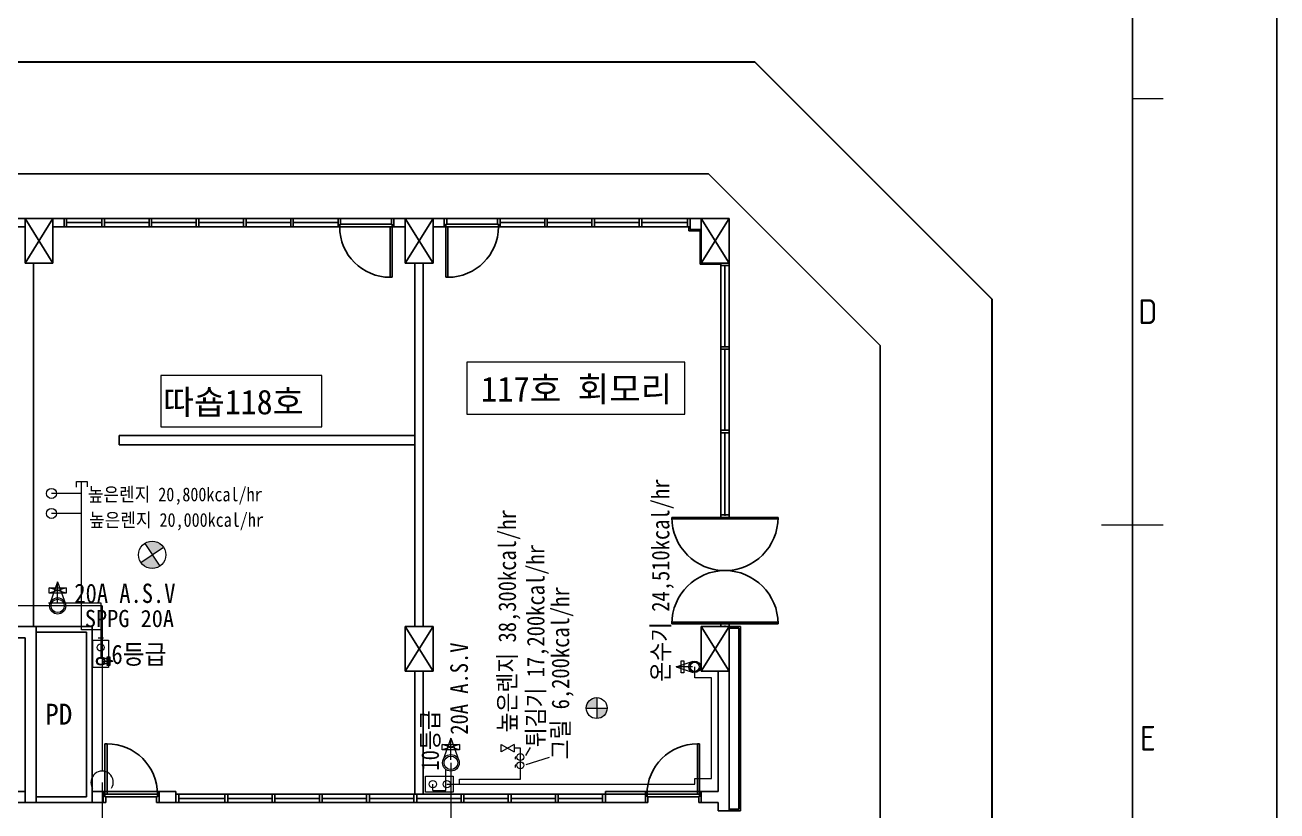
# Model space of a CAD drawing. Header units: millimetres. Extents: x 16332047 to 33387680, y -14835522 to -7015081.
# Drawn here: x 16651287 to 16671448, y -7660563 to -7647909 of the extents above; entities that cross this region are included whole.
import ezdxf
from ezdxf.enums import TextEntityAlignment as Align

# ---------------------------------------------------------------- set-up
doc = ezdxf.new("R2010")
doc.units = ezdxf.units.MM
doc.header["$LTSCALE"] = 300
doc.header["$MEASUREMENT"] = 0
for name, color, linetype in [('8', 8, 'CONTINUOUS'), ('A-HAT', 5, 'CONTINUOUS'), ('건물', 8, 'CONTINUOUS')]:
    doc.layers.add(name, color=color, linetype=linetype)
doc.layers.add('FRAME050', color=3, linetype='CONTINUOUS', lineweight=13)
doc.layers.add('기존관', color=7, linetype='CONTINUOUS', lineweight=9)
doc.styles.add('ISOCP', font='isocp.shx', dxfattribs={"width": 1.1, "oblique": 30, "bigfont": 'whgtxt.shx'})
doc.styles.add('돋움체', font='')
doc.styles.get('돋움체').set_extended_font_data('DotumChe')

msp = doc.modelspace()

# ---------------------------------------------------------------- hatches: boundary and pattern name
at = {"layer": 'A-HAT', "lineweight": 20}
h = msp.add_hatch(color=0, dxfattribs=at)
h.dxf.hatch_style = 1
h.paths.add_polyline_path([(16653215, -7656255), (16653337, -7656440), (16653518, -7656318, 0.410323)])
h.paths.add_polyline_path([(16653337, -7656440), (16653152, -7656564, 0.412784), (16653457, -7656623)])
at = {"layer": '기존관'}
h = msp.add_hatch(color=256, dxfattribs=at)
h.dxf.hatch_style = 1
h.paths.add_polyline_path([(16660493, -7658738, 0.414214), (16660325, -7658906), (16660493, -7658906)])
h.paths.add_polyline_path([(16660660, -7658906), (16660493, -7658906), (16660493, -7659074, 0.414214)])

# ---------------------------------------------------------------- linework, layer by layer
at = {"layer": '8'}
msp.add_lwpolyline([(16587448, -7685758), (16671448, -7685758), (16671448, -7626358), (16587448, -7626358)], close=True, dxfattribs=at)
at = {"layer": 'A-HAT', "color": 1}
msp.add_line((16669121, -7683431), (16669121, -7628484), dxfattribs=at)
at = {"layer": 'A-HAT', "color": 0, "lineweight": 20}
for p, q in [((16656069, -7653553), (16653472, -7653553)), ((16653472, -7653553), (16653472, -7654376)), ((16656069, -7654376), (16656069, -7653553)), ((16653472, -7654376), (16656069, -7654376)), ((16652117, -7655348), (16652117, -7655256)), ((16652117, -7655256), (16652285, -7655256)), ((16652198, -7657645), (16652198, -7655256)), ((16652285, -7655256), (16652285, -7655342)), ((16652198, -7655450), (16651714, -7655450)), ((16652198, -7655772), (16651714, -7655772)), ((16653152, -7656564), (16653518, -7656318)), ((16653215, -7656255), (16653457, -7656623)), ((16651812, -7656873), (16651686, -7657227)), ((16651812, -7657214), (16651812, -7656873)), ((16651812, -7656873), (16651939, -7657227)), ((16651948, -7657055), (16651676, -7656971)), ((16651948, -7656971), (16651676, -7657055)), ((16652528, -7657261), (16650731, -7657261)), ((16651667, -7657214), (16652505, -7657214)), ((16652505, -7657214), (16652505, -7658112)), ((16652528, -7657261), (16652528, -7659922)), ((16652505, -7657645), (16652198, -7657645)), ((16652551, -7657783, 0), (16652465, -7657783, 0)), ((16652699, -7658151, 0), (16652522, -7658088, 0)), ((16652608, -7658219, 0), (16652650, -7658083, 0)), ((16652650, -7658219, 0), (16652608, -7658083, 0)), ((16652699, -7658151, 0), (16652522, -7658215, 0)), ((16652528, -7658151, 0), (16652699, -7658151, 0))]:
    msp.add_line(p, q, dxfattribs=at)
at = {"layer": 'A-HAT', "color": 0, "lineweight": 20, "elevation": 0}
for points in [[(16651676, -7656971), (16651948, -7656971), (16651948, -7657055), (16651676, -7657055)], [(16652632, -7657812), (16652632, -7658252), (16652378, -7658252), (16652378, -7657812)], [(16652650, -7658083), (16652650, -7658219), (16652608, -7658219), (16652608, -7658083)]]:
    msp.add_lwpolyline(points, close=True, dxfattribs=at)
at = {"layer": 'A-HAT', "color": 0, "lineweight": 20}
for centre, radius in [((16651714, -7655450), 81.7), ((16651714, -7655772), 81.7), ((16653335, -7656440), 220), ((16651812, -7657261), 131), ((16651812, -7657261), 107), ((16652505, -7657930, 0), 56.5), ((16652505, -7658151, 0), 65.5), ((16652505, -7658151, 0), 56.5), ((16652505, -7658151, 0), 53.7)]:
    msp.add_circle(centre, radius, dxfattribs=at)
at = {"layer": 'FRAME050'}
for p, q in [((16669121, -7649089), (16669617, -7649089)), ((16668625, -7655958), (16669617, -7655958))]:
    msp.add_line(p, q, dxfattribs=at)
at = {"layer": '건물'}
for p, q in [((16602277, -7648503), (16663041, -7648505)), ((16663041, -7648503), (16602277, -7648503)), ((16666859, -7652321), (16663041, -7648503)), ((16663041, -7648505), (16666860, -7652324)), ((16662295, -7650303), (16603023, -7650303)), ((16665059, -7653067), (16662295, -7650303)), ((16651287, -7651023), (16644312, -7651023)), ((16651287, -7651023), (16651737, -7651743)), ((16651287, -7651743), (16651737, -7651023)), ((16651287, -7651743), (16651287, -7651023)), ((16651287, -7651023), (16651737, -7651023)), ((16657407, -7651023), (16651737, -7651023)), ((16651737, -7651023), (16651737, -7651743)), ((16651917, -7651023), (16651957, -7651023)), ((16651917, -7651158), (16651917, -7651023)), ((16651957, -7651023), (16651957, -7651158)), ((16652524, -7651023), (16652565, -7651023)), ((16652524, -7651158), (16652524, -7651023)), ((16652565, -7651023), (16652565, -7651158)), ((16653285, -7651023), (16653325, -7651023)), ((16653285, -7651158), (16653285, -7651023)), ((16653325, -7651023), (16653325, -7651158)), ((16654045, -7651023), (16654086, -7651023)), ((16654045, -7651158), (16654045, -7651023)), ((16654086, -7651023), (16654086, -7651158)), ((16654806, -7651023), (16654846, -7651023)), ((16654806, -7651158), (16654806, -7651023)), ((16654846, -7651023), (16654846, -7651158)), ((16655566, -7651023), (16655607, -7651023)), ((16655566, -7651158), (16655566, -7651023)), ((16655607, -7651023), (16655607, -7651158)), ((16656367, -7651023), (16656327, -7651023)), ((16656327, -7651023), (16656327, -7651140)), ((16656367, -7651063), (16656367, -7651023)), ((16656367, -7651117), (16656367, -7651063)), ((16656367, -7651063), (16656367, -7651063)), ((16657186, -7651063), (16657186, -7651023)), ((16657186, -7651023), (16657227, -7651023)), ((16657186, -7651117), (16657186, -7651063)), ((16657186, -7651063), (16657186, -7651063)), ((16657227, -7651023), (16657227, -7651140)), ((16657407, -7651023), (16657857, -7651743)), ((16657407, -7651743), (16657857, -7651023)), ((16657407, -7651743), (16657407, -7651023)), ((16657407, -7651023), (16657857, -7651023)), ((16661997, -7651023), (16657857, -7651023)), ((16657857, -7651023), (16657857, -7651743)), ((16658077, -7651023), (16658037, -7651023)), ((16658037, -7651023), (16658037, -7651140)), ((16658077, -7651063), (16658077, -7651023)), ((16658077, -7651117), (16658077, -7651063)), ((16658077, -7651063), (16658077, -7651063)), ((16658896, -7651063), (16658896, -7651023)), ((16658896, -7651023), (16658937, -7651023)), ((16658896, -7651117), (16658896, -7651063)), ((16658896, -7651063), (16658896, -7651063)), ((16658937, -7651023), (16658937, -7651140)), ((16659657, -7651023), (16659697, -7651023)), ((16659657, -7651158), (16659657, -7651023)), ((16659697, -7651023), (16659697, -7651158)), ((16660417, -7651023), (16660458, -7651023)), ((16660417, -7651158), (16660417, -7651023)), ((16660458, -7651023), (16660458, -7651158)), ((16661178, -7651023), (16661218, -7651023)), ((16661178, -7651158), (16661178, -7651023)), ((16661218, -7651023), (16661218, -7651158)), ((16661956, -7651158), (16661956, -7651023)), ((16661956, -7651023), (16661997, -7651023)), ((16661956, -7651158), (16661956, -7651023)), ((16661956, -7651023), (16661997, -7651023)), ((16661997, -7651023), (16661997, -7651158)), ((16662177, -7651023), (16661997, -7651023)), ((16661997, -7651023), (16661997, -7651203)), ((16661997, -7651023), (16661997, -7651158)), ((16662177, -7651203), (16662177, -7651023)), ((16662177, -7651023), (16662627, -7651743)), ((16662177, -7651743), (16662627, -7651023)), ((16662177, -7651743), (16662177, -7651023)), ((16662177, -7651023), (16662627, -7651023)), ((16662627, -7651023), (16662627, -7651743)), ((16651287, -7651158), (16644312, -7651158)), ((16657227, -7651158), (16651737, -7651158)), ((16651957, -7651158), (16651917, -7651158)), ((16652524, -7651090), (16651957, -7651090)), ((16652565, -7651158), (16652524, -7651158)), ((16653285, -7651090), (16652565, -7651090)), ((16653325, -7651158), (16653285, -7651158)), ((16654045, -7651090), (16653325, -7651090)), ((16654086, -7651158), (16654045, -7651158)), ((16654806, -7651090), (16654086, -7651090)), ((16654846, -7651158), (16654806, -7651158)), ((16655566, -7651090), (16654846, -7651090)), ((16655607, -7651158), (16655566, -7651158)), ((16655607, -7651090), (16656327, -7651090)), ((16656327, -7651140), (16656327, -7651158)), ((16656327, -7651158), (16656354, -7651158)), ((16656354, -7651158), (16656354, -7651117)), ((16656354, -7651117), (16656367, -7651117)), ((16656354, -7651158), (16657200, -7651158)), ((16656354, -7651158), (16656354, -7651158)), ((16657186, -7651117), (16656367, -7651117)), ((16657200, -7651158), (16657166, -7651158)), ((16657166, -7651158), (16657166, -7651970)), ((16657200, -7651117), (16657186, -7651117)), ((16657200, -7651158), (16657200, -7651117)), ((16657200, -7651970), (16657200, -7651158)), ((16657407, -7651158), (16657200, -7651158)), ((16657227, -7651140), (16657227, -7651158)), ((16657857, -7651158), (16658064, -7651158)), ((16658037, -7651140), (16658037, -7651158)), ((16661997, -7651158), (16658037, -7651158)), ((16658064, -7651158), (16658064, -7651117)), ((16658064, -7651117), (16658077, -7651117)), ((16658910, -7651158), (16658064, -7651158)), ((16658064, -7651158), (16658098, -7651158)), ((16658064, -7651970), (16658064, -7651158)), ((16658077, -7651117), (16658896, -7651117)), ((16658098, -7651158), (16658098, -7651970)), ((16658910, -7651117), (16658896, -7651117)), ((16658910, -7651158), (16658910, -7651117)), ((16658910, -7651158), (16658910, -7651158)), ((16658937, -7651158), (16658910, -7651158)), ((16659657, -7651090), (16658937, -7651090)), ((16658937, -7651140), (16658937, -7651158)), ((16659697, -7651158), (16659657, -7651158)), ((16660417, -7651090), (16659697, -7651090)), ((16660458, -7651158), (16660417, -7651158)), ((16661178, -7651090), (16660458, -7651090)), ((16661218, -7651158), (16661178, -7651158)), ((16661956, -7651090), (16661218, -7651090)), ((16661997, -7651158), (16661956, -7651158)), ((16661997, -7651158), (16661956, -7651158)), ((16661979, -7651158), (16661979, -7651221)), ((16661979, -7651221), (16662159, -7651221)), ((16661997, -7651113), (16661997, -7651203)), ((16661997, -7651203), (16662177, -7651203)), ((16661997, -7651203), (16662177, -7651203)), ((16662159, -7651221), (16662159, -7651761)), ((16662177, -7651203), (16662177, -7651743)), ((16651737, -7651743), (16651287, -7651743)), ((16651422, -7651743), (16651422, -7657593)), ((16657857, -7651743), (16657407, -7651743)), ((16657564, -7657593), (16657564, -7651743)), ((16657699, -7657593), (16657699, -7651743)), ((16662159, -7651761), (16662492, -7651761)), ((16662177, -7651743), (16662492, -7651743)), ((16662627, -7651743), (16662177, -7651743)), ((16662492, -7651743), (16662627, -7651743)), ((16662492, -7651783), (16662492, -7651743)), ((16662492, -7651743), (16662492, -7655793)), ((16662627, -7651783), (16662492, -7651783)), ((16662559, -7651783), (16662559, -7653088)), ((16662627, -7651743), (16662627, -7651783)), ((16662627, -7651743), (16662627, -7655793)), ((16657166, -7651970), (16657200, -7651970)), ((16658098, -7651970), (16658064, -7651970)), ((16666859, -7671684), (16666859, -7652321)), ((16666860, -7652324), (16666859, -7671684)), ((16662492, -7653088), (16662627, -7653088)), ((16662492, -7653129), (16662492, -7653088)), ((16662627, -7653088), (16662627, -7653129)), ((16665059, -7670939), (16665059, -7653067)), ((16662627, -7653129), (16662492, -7653129)), ((16662559, -7653129), (16662559, -7654434)), ((16652804, -7654515), (16657564, -7654515)), ((16652804, -7654515), (16652804, -7654668)), ((16662492, -7654434), (16662627, -7654434)), ((16662492, -7654474), (16662492, -7654434)), ((16662627, -7654474), (16662492, -7654474)), ((16662559, -7654474), (16662559, -7655798)), ((16662627, -7654434), (16662627, -7654474)), ((16657564, -7654668), (16652804, -7654668)), ((16662559, -7655838), (16661704, -7655838)), ((16661704, -7655838), (16661704, -7655860)), ((16661704, -7655860), (16662559, -7655860)), ((16662551, -7655793), (16662492, -7655793)), ((16662492, -7655793), (16662492, -7655838)), ((16662492, -7655838), (16662627, -7655838)), ((16662551, -7655793), (16662553, -7655798)), ((16662553, -7655798), (16662566, -7655798)), ((16662559, -7655838), (16662559, -7655860)), ((16662559, -7655838), (16663414, -7655838)), ((16663414, -7655860), (16662559, -7655860)), ((16662567, -7655793), (16662566, -7655798)), ((16662567, -7655793), (16662627, -7655793)), ((16662627, -7655793), (16662627, -7655838)), ((16663414, -7655838), (16663414, -7655860)), ((16661704, -7657548), (16661704, -7657525)), ((16661704, -7657525), (16662559, -7657525)), ((16662559, -7657525), (16662559, -7657548)), ((16663414, -7657525), (16662559, -7657525)), ((16663414, -7657548), (16663414, -7657525)), ((16651467, -7657593), (16642899, -7657593)), ((16651467, -7657593), (16651467, -7660428)), ((16652367, -7657593), (16651467, -7657593)), ((16652277, -7657683), (16651467, -7657683)), ((16652277, -7660338), (16652277, -7657683)), ((16652367, -7660428), (16652367, -7657593)), ((16657407, -7657593), (16657857, -7658313)), ((16657407, -7658313), (16657857, -7657593)), ((16657407, -7658313), (16657407, -7657593)), ((16657407, -7657593), (16657857, -7657593)), ((16657857, -7657593), (16657857, -7658313)), ((16662559, -7657548), (16661704, -7657548)), ((16662177, -7657593), (16662627, -7658313)), ((16662177, -7658313), (16662627, -7657593)), ((16662177, -7658313), (16662177, -7657593)), ((16662177, -7657593), (16662627, -7657593)), ((16662492, -7657593), (16662492, -7657548)), ((16662492, -7657548), (16662627, -7657548)), ((16662551, -7657593), (16662492, -7657593)), ((16662551, -7657593), (16662553, -7657588)), ((16662553, -7657588), (16662566, -7657588)), ((16662554, -7657590), (16662565, -7657590)), ((16662554, -7657590), (16662565, -7657590)), ((16662559, -7657548), (16663414, -7657548)), ((16662567, -7657593), (16662566, -7657588)), ((16662567, -7657593), (16662627, -7657593)), ((16662627, -7657593), (16662627, -7657548)), ((16662627, -7660562), (16662627, -7657592)), ((16662627, -7657592), (16662807, -7657592)), ((16662627, -7657593), (16662627, -7658313)), ((16662627, -7657619), (16662780, -7657619)), ((16662780, -7657619), (16662780, -7660535)), ((16662807, -7657592), (16662807, -7660562)), ((16651287, -7657773), (16646553, -7657773)), ((16651287, -7657773), (16646553, -7657773)), ((16651287, -7660428), (16651287, -7657773)), ((16651287, -7660248), (16651287, -7657773)), ((16652367, -7660248), (16652367, -7658268)), ((16657857, -7658313), (16657407, -7658313)), ((16657564, -7660293), (16657564, -7658313)), ((16657699, -7660293), (16657699, -7658313)), ((16662627, -7658313), (16662177, -7658313)), ((16662627, -7658313), (16662447, -7658313)), ((16662447, -7658313), (16662447, -7660248)), ((16662447, -7658313), (16662447, -7660248)), ((16662447, -7658313), (16662447, -7660248)), ((16662627, -7660563), (16662627, -7658313)), ((16652367, -7658943), (16652367, -7660248)), ((16662447, -7660248), (16662447, -7658988)), ((16652608, -7659481), (16652574, -7659481)), ((16652574, -7659481), (16652574, -7660293)), ((16652608, -7660293), (16652608, -7659481)), ((16662116, -7660293), (16662116, -7659481)), ((16662116, -7659481), (16662150, -7659481)), ((16662150, -7659481), (16662150, -7660293)), ((16646553, -7660248), (16651287, -7660248)), ((16651255, -7660248), (16651287, -7660248)), ((16651287, -7660248), (16651287, -7660428)), ((16651467, -7660338), (16652277, -7660338)), ((16652367, -7660248), (16653717, -7660248)), ((16652367, -7660248), (16652547, -7660248)), ((16652367, -7660428), (16652367, -7660248)), ((16653717, -7660248), (16652367, -7660248)), ((16652547, -7660248), (16652547, -7660428)), ((16652547, -7660311), (16652547, -7660293)), ((16652547, -7660293), (16652574, -7660293)), ((16652547, -7660428), (16652547, -7660311)), ((16653420, -7660293), (16652574, -7660293)), ((16652574, -7660293), (16652608, -7660293)), ((16652574, -7660293), (16652574, -7660333)), ((16652574, -7660333), (16652587, -7660333)), ((16652587, -7660333), (16653406, -7660333)), ((16652587, -7660333), (16652587, -7660387)), ((16653420, -7660333), (16653406, -7660333)), ((16653406, -7660333), (16653406, -7660387)), ((16653420, -7660293), (16653420, -7660293)), ((16653447, -7660293), (16653420, -7660293)), ((16653420, -7660293), (16653420, -7660333)), ((16653447, -7660248), (16653717, -7660248)), ((16653447, -7660428), (16653447, -7660248)), ((16653447, -7660311), (16653447, -7660293)), ((16653447, -7660428), (16653447, -7660311)), ((16653717, -7660248), (16653717, -7660428)), ((16653717, -7660428), (16653717, -7660293)), ((16653717, -7660293), (16653762, -7660293)), ((16653757, -7660293), (16662177, -7660293)), ((16653762, -7660293), (16653762, -7660428)), ((16653762, -7660360), (16654507, -7660360)), ((16654507, -7660428), (16654507, -7660293)), ((16654507, -7660293), (16654552, -7660293)), ((16654552, -7660293), (16654552, -7660428)), ((16654552, -7660360), (16655267, -7660360)), ((16655267, -7660428), (16655267, -7660293)), ((16655267, -7660293), (16655312, -7660293)), ((16655312, -7660293), (16655312, -7660428)), ((16655312, -7660360), (16656028, -7660360)), ((16656028, -7660428), (16656028, -7660293)), ((16656028, -7660293), (16656073, -7660293)), ((16656073, -7660293), (16656073, -7660428)), ((16656073, -7660360), (16656788, -7660360)), ((16656788, -7660428), (16656788, -7660293)), ((16656788, -7660293), (16656833, -7660293)), ((16656833, -7660293), (16656833, -7660428)), ((16656833, -7660360), (16657549, -7660360)), ((16657549, -7660428), (16657549, -7660293)), ((16657549, -7660293), (16657594, -7660293)), ((16657594, -7660293), (16657594, -7660428)), ((16657594, -7660360), (16658309, -7660360)), ((16658309, -7660428), (16658309, -7660293)), ((16658309, -7660293), (16658354, -7660293)), ((16658354, -7660293), (16658354, -7660428)), ((16658354, -7660360), (16659070, -7660360)), ((16659070, -7660428), (16659070, -7660293)), ((16659070, -7660293), (16659115, -7660293)), ((16659115, -7660293), (16659115, -7660428)), ((16659115, -7660360), (16659830, -7660360)), ((16659830, -7660428), (16659830, -7660293)), ((16659830, -7660293), (16659875, -7660293)), ((16659875, -7660293), (16659875, -7660428)), ((16659875, -7660360), (16660588, -7660360)), ((16660588, -7660428), (16660588, -7660293)), ((16660588, -7660293), (16660633, -7660293)), ((16661277, -7660248), (16660633, -7660248)), ((16660633, -7660248), (16660633, -7660428)), ((16660633, -7660293), (16660633, -7660428)), ((16661142, -7660248), (16662447, -7660248)), ((16662447, -7660248), (16661142, -7660248)), ((16661277, -7660428), (16661277, -7660248)), ((16661277, -7660311), (16661277, -7660293)), ((16661277, -7660293), (16661304, -7660293)), ((16661277, -7660428), (16661277, -7660311)), ((16661304, -7660293), (16662150, -7660293)), ((16661304, -7660293), (16661304, -7660293)), ((16661304, -7660293), (16661304, -7660333)), ((16661304, -7660333), (16661317, -7660333)), ((16662136, -7660333), (16661317, -7660333)), ((16661317, -7660333), (16661317, -7660387)), ((16662150, -7660293), (16662116, -7660293)), ((16662150, -7660333), (16662136, -7660333)), ((16662136, -7660333), (16662136, -7660387)), ((16662150, -7660293), (16662150, -7660333)), ((16662447, -7660248), (16662177, -7660248)), ((16662177, -7660248), (16662177, -7660428)), ((16662177, -7660311), (16662177, -7660293)), ((16662177, -7660428), (16662177, -7660311)), ((16651287, -7660428), (16650387, -7660428)), ((16651287, -7660428), (16651255, -7660428)), ((16651467, -7660428), (16651287, -7660428)), ((16651467, -7660428), (16652367, -7660428)), ((16652547, -7660428), (16652367, -7660428)), ((16652587, -7660428), (16652547, -7660428)), ((16652587, -7660387), (16652587, -7660387)), ((16652587, -7660387), (16652587, -7660428)), ((16653406, -7660387), (16653406, -7660387)), ((16653406, -7660387), (16653406, -7660428)), ((16653406, -7660428), (16653447, -7660428)), ((16653717, -7660428), (16653447, -7660428)), ((16653762, -7660428), (16653717, -7660428)), ((16653757, -7660428), (16660593, -7660428)), ((16654552, -7660428), (16654507, -7660428)), ((16655312, -7660428), (16655267, -7660428)), ((16656073, -7660428), (16656028, -7660428)), ((16656833, -7660428), (16656788, -7660428)), ((16657594, -7660428), (16657549, -7660428)), ((16658354, -7660428), (16658309, -7660428)), ((16659115, -7660428), (16659070, -7660428)), ((16659875, -7660428), (16659830, -7660428)), ((16660633, -7660428), (16660588, -7660428)), ((16660633, -7660428), (16661277, -7660428)), ((16661317, -7660428), (16661277, -7660428)), ((16661317, -7660387), (16661317, -7660387)), ((16661317, -7660387), (16661317, -7660428)), ((16662136, -7660387), (16662136, -7660387)), ((16662136, -7660387), (16662136, -7660428)), ((16662136, -7660428), (16662177, -7660428)), ((16662177, -7660428), (16662447, -7660428)), ((16662447, -7660428), (16662447, -7660563)), ((16662447, -7660563), (16662627, -7660563)), ((16662780, -7660535), (16662627, -7660535)), ((16662807, -7660562), (16662627, -7660562))]:
    msp.add_line(p, q, dxfattribs=at)
for centre, radius, start, end in [((16657166, -7651158), 812, 180, 270), ((16658098, -7651158), 812, 270, 0), ((16662559, -7655838), 855, 180, 270), ((16662559, -7655838), 855, 270, 0), ((16662559, -7657548), 855, 90, 180), ((16662559, -7657548), 855, 0, 90), ((16652608, -7660293), 812, 0, 90), ((16662116, -7660293), 812, 90, 180)]:
    msp.add_arc(centre, radius, start, end, dxfattribs=at)
at = {"layer": '기존관'}
for p, q in [((16661775, -7658242), (16662047, -7658152)), ((16662038, -7658242), (16661775, -7658242)), ((16661775, -7658242), (16662047, -7658333)), ((16662071, -7658422), (16662071, -7658242)), ((16662341, -7658422), (16662071, -7658422)), ((16662341, -7660042), (16662341, -7658422)), ((16660493, -7658738), (16660493, -7659074)), ((16660325, -7658906), (16660660, -7658906)), ((16658284, -7659577), (16658006, -7659491)), ((16658284, -7659491), (16658006, -7659577)), ((16658145, -7659392), (16658016, -7659753)), ((16658145, -7659740), (16658145, -7659392)), ((16658145, -7659392), (16658274, -7659753)), ((16659162, -7659491), (16658954, -7659611)), ((16658954, -7659491), (16659162, -7659611)), ((16659264, -7659551), (16659162, -7659551)), ((16659264, -7660052), (16659264, -7659551)), ((16659353, -7659672), (16659428, -7659541)), ((16659209, -7659695), (16659181, -7659695)), ((16659181, -7659695), (16659181, -7659730)), ((16659355, -7659813), (16659734, -7659696)), ((16658062, -7660235), (16658062, -7659893)), ((16658145, -7659788), (16658145, -7661795)), ((16659209, -7659827), (16659181, -7659827)), ((16659181, -7659827), (16659181, -7659862)), ((16652528, -7660102), (16652528, -7661795)), ((16657854, -7660235), (16657854, -7660132)), ((16658080, -7660132), (16662071, -7660132)), ((16658283, -7660132), (16658283, -7660052)), ((16658283, -7660052), (16659264, -7660052)), ((16662071, -7660132), (16662071, -7660042)), ((16662071, -7660042), (16662341, -7660042)), ((16657854, -7660235), (16658062, -7660235))]:
    msp.add_line(p, q, dxfattribs=at)
for points in [[(16658402, -7654176), (16661910, -7654176), (16661910, -7653336), (16658402, -7653336)], [(16661856, -7658339), (16661856, -7658145), (16661895, -7658145), (16661895, -7658339)], [(16658006, -7659491), (16658284, -7659491), (16658284, -7659577), (16658006, -7659577)], [(16657734, -7660003), (16658183, -7660003), (16658183, -7660262), (16657734, -7660262)]]:
    msp.add_lwpolyline(points, close=True, dxfattribs=at)
for points in [[(16658954, -7659611), (16658954, -7659491)], [(16659162, -7659491), (16659162, -7659611)]]:
    msp.add_lwpolyline(points, dxfattribs=at)
for centre, radius in [((16662071, -7658242), 93.6), ((16662071, -7658242), 73.3), ((16660493, -7658906), 168), ((16658145, -7659788), 134), ((16658145, -7659788), 110), ((16659264, -7659695), 55.4), ((16659264, -7659827), 55.4), ((16657854, -7660132), 57.7), ((16658080, -7660132), 57.7)]:
    msp.add_circle(centre, radius, dxfattribs=at)
msp.add_arc((16652528, -7660102), 180, 328.7329, 211.2671, dxfattribs=at)

# ---------------------------------------------------------------- texts
at = {"layer": 'A-HAT', "color": 0, "lineweight": 20, "style": '돋움체'}
msp.add_text('따숍118호', height=396.9, dxfattribs=at).set_placement((16654640, -7654177), align=Align.CENTER)
at = {"layer": 'A-HAT', "color": 0, "lineweight": 20, "style": '돋움체', "width": 0.9}
for s, height, p in [('높은렌지 20,800kcal/hr', 222.26, (16652299, -7655577, 0)), ('높은렌지 20,000kcal/hr', 222.26, (16652319, -7655988, 0)), ('20A A.S.V', 311.2, (16652081, -7657214, 0)), ('6등급', 311.2, (16652679, -7658196, 0))]:
    msp.add_text(s, height=height, dxfattribs=at).set_placement(p)
at = {"layer": 'A-HAT', "color": 0, "lineweight": 20, "style": '돋움체'}
msp.add_text('SPPG 20A', height=277.8, dxfattribs=at).set_placement((16652250, -7657603, 0))
at = {"layer": 'FRAME050', "style": 'ISOCP'}
for s, p in [('D', (16669369, -7652523)), ('E', (16669369, -7659392))]:
    msp.add_text(s, height=397, dxfattribs=at).set_placement(p, align=Align.MIDDLE)
at = {"layer": '건물', "style": '돋움체'}
msp.add_text('PD', height=337.5, dxfattribs=at).set_placement((16651830, -7659173), align=Align.CENTER)
at = {"layer": '기존관', "style": '돋움체'}
msp.add_text('117호 회모리', height=405, dxfattribs=at).set_placement((16660170, -7653973), align=Align.CENTER)
at = {"layer": '기존관', "style": '돋움체', "width": 0.9}
for s, p in [('온수기 24,510kcal/hr', (16661663, -7658481, 0)), ('높은렌지 38,300kcal/hr', (16659193, -7659296, 0)), ('튀김기 17,200kcal/hr', (16659652, -7659536, 0)), ('그릴 6,200kcal/hr', (16660050, -7659732, 0)), ('20A A.S.V', (16658419, -7659335, 0)), ('10등급', (16657952, -7659913, 0))]:
    msp.add_text(s, height=283.5, rotation=90, dxfattribs=at).set_placement(p)

doc.saveas('drawing.dxf')
